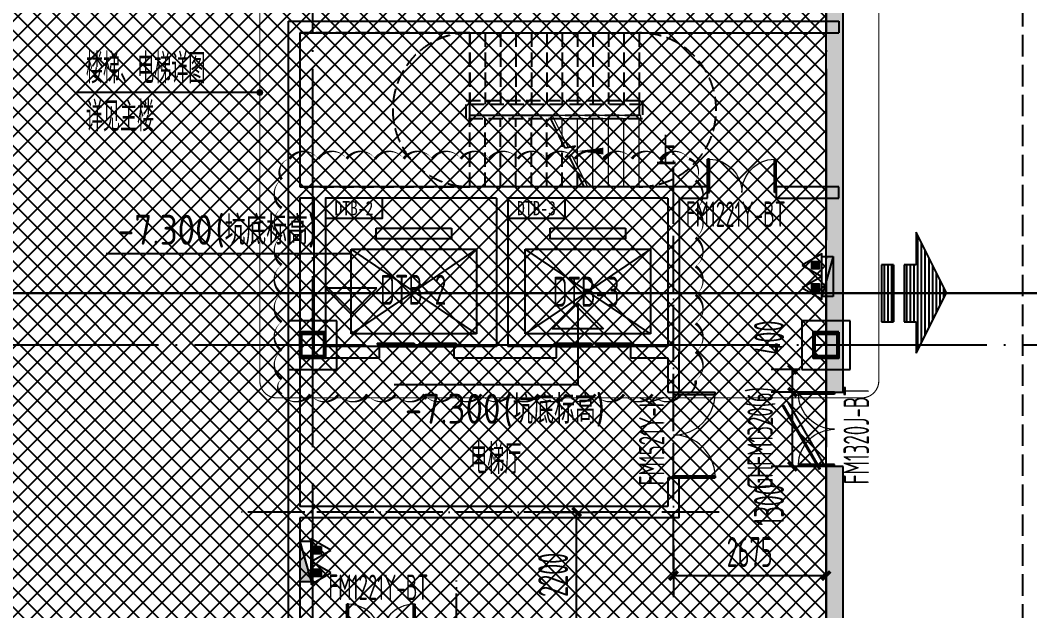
# Model space of a CAD drawing. Extents: x -473190 to 2138458, y -81875 to 2633646.
# Drawn here: x 48027 to 65724, y 135905 to 146254 of the extents above; entities that cross this region are included whole.
import ezdxf
from ezdxf.enums import TextEntityAlignment as Align

# ---------------------------------------------------------------- set-up
doc = ezdxf.new("R2010")
doc.units = 0
doc.header["$LTSCALE"] = 1000
for name, pattern in [('__DASH', [0.35, 0.25, -0.1]), ('DASH', [0.35, 0.25, -0.1]), ('DOTE', [2.42, 2, -0.2, 0.02, -0.2])]:
    doc.linetypes.add(name, pattern=pattern)
for name, color, linetype in [('A-COLUMN', 2, 'Continuous'), ('A-DIM_SYMB', 3, 'Continuous'), ('A-EVTR', 3, 'Continuous'), ('A-PUB_HATCH', 8, 'Continuous'), ('A-PUB_TEXT', 7, 'Continuous'), ('A-ROOM_NAME', 23, 'Continuous'), ('A-SPACE', 7, 'Continuous'), ('A-WALL', 2, 'Continuous'), ('A-WINDOW', 4, 'Continuous'), ('A-可见线', 7, 'Continuous'), ('DIM_ELEV', 3, 'Continuous'), ('DIM_LEAD', 3, 'Continuous'), ('DOOR_FIRE', 4, 'Continuous'), ('DOOR_FIRE_TEXT', 7, 'Continuous'), ('DOTE', 1, 'DOTE'), ('PUB_DIM', 3, 'Continuous'), ('PUB_HATCH', 8, 'Continuous'), ('PUB_TEXT', 7, 'Continuous'), ('RF-M', 4, 'Continuous'), ('RF-MBH', 11, 'Continuous'), ('RF-QT', 30, 'Continuous'), ('S-柱', 51, 'Continuous'), ('S-柱-填充', 8, 'Continuous'), ('SRC-03F$0$A-SYMB-NUMB-T', 4, 'Continuous'), ('SRC-03F$0$A-WALL', 7, 'Continuous'), ('STAIR', 2, 'Continuous'), ('W-EQUIP_消火栓', 7, 'Continuous'), ('W-EQUIP_灭火器', 7, 'Continuous'), ('索引线', 252, 'Continuous'), ('车行线', 4, 'Continuous'), ('雨棚投影', 147, 'Continuous')]:
    doc.layers.add(name, color=color, linetype=linetype)
doc.layers.add('B-1F-WALL$0$A-STAIR', color=2, linetype='Continuous', lineweight=9)
doc.styles.add('8B2_01', font='simhei.ttf', dxfattribs={"width": 0.8})
doc.styles.add('8B2_02', font='tssdeng.shx', dxfattribs={"width": 0.6, "bigfont": 'TSSDCHN.shx'})
doc.styles.add('_TCH_DIM', font='SIMPLEX', dxfattribs={"bigfont": 'GBCBIG'})
doc.styles.add('_TCH_DIM_T3', font='tssdeng.shx', dxfattribs={"width": 0.564706, "bigfont": '@@@tssdchn.shx'})
doc.styles.add('_TCH_WINDOW', font='tssdeng.shx', dxfattribs={"width": 0.8, "height": 3.5, "bigfont": 'tssdchn.shx'})
doc.styles.add('SRC-03F$0$ECADI-TXT', font='simplex.shx', dxfattribs={"bigfont": 'hztxt.shx'})
doc.styles.get("Standard").update_dxf_attribs({"font": 'gbenor.shx', "bigfont": 'gbcbig.shx'})
doc.dimstyles.new('_TCH_ARCH&&150', dxfattribs={"dimtxt": 525, "dimasz": 150, "dimexe": 375, "dimexo": 450, "dimgap": 150, "dimtad": 1, "dimdec": 0, "dimzin": 0, "dimdsep": 46, "dimtxsty": '_TCH_DIM_T3', "dimblk": 'ARCHTICK', "dimcen": 0.09, "dimclrt": 7, "dimazin": 2, "dimtfac": 1, "dimtdec": 0, "dimtix": 1, "dimtmove": 2, "dimatfit": 3, "dimfxl": 0, "dimtolj": 1, "dimtzin": 0, "dimarcsym": 0})
pattern_1 = [(180, (1311608.96, -1168846.2), (8e-15, -101.6), [])]

# ---------------------------------------------------------------- blocks, each defined once
blk = doc.blocks.new('A$C796A13F6')
at = {"layer": '车行线', "linetype": '__DASH', "ltscale": 1.5}
blk.add_lwpolyline([(-35879, -156171), (-3771, -120511, 0.185339), (-3000, -118503), (-3000, -3000)], format="xyb", dxfattribs=at)
blk = doc.blocks.new('TH66')
h = blk.add_hatch()
h.set_pattern_fill('ANSI31', color=246, scale=64, angle=135, style=0)
h.set_pattern_definition(pattern_1)
h.paths.add_polyline_path([(1277447, 511619), (1277447, 511948), (1278305, 511948), (1276651, 512782), (1274986, 511948), (1275880, 511948), (1275880, 511619)])
h = blk.add_hatch()
h.set_pattern_fill('ANSI31', color=246, scale=64, angle=135, style=0)
h.set_pattern_definition(pattern_1)
h.paths.add_polyline_path([(1277447, 510999), (1277447, 511335), (1275880, 511335), (1275880, 510999)])
at = {"color": 2}
for p, q in [((1276651, 512782), (1274986, 511948)), ((1278305, 511948), (1276651, 512782)), ((1274986, 511948), (1275880, 511948)), ((1275880, 511948), (1275880, 511619)), ((1277447, 511948), (1278305, 511948)), ((1277447, 511619), (1277447, 511948)), ((1275880, 511619), (1277447, 511619)), ((1275880, 511335), (1277447, 511335)), ((1275880, 511335), (1275880, 510999)), ((1277447, 510999), (1277447, 511335)), ((1275880, 510999), (1277447, 510999))]:
    blk.add_line(p, q, dxfattribs=at)
blk = doc.blocks.new('A$C145B3C7C')
at = {"xscale": 0.6400000000000001, "yscale": 0.6400000000000001, "zscale": 0.6400000000000001, "rotation": 270}
blk.add_blockref('TH66', (-180570, 797568), dxfattribs=at)
blk = doc.blocks.new('$DorLib2D$00000002')
for p, q in [((-0.5, 0), (-0.5, 0.4875)), ((-0.475, 0.4875), (-0.5, 0.4875)), ((-0.475, 0), (-0.475, 0.4875)), ((0.475, 0), (0.475, 0.4875)), ((0.475, 0.4875), (0.5, 0.4875)), ((0.5, 0), (0.5, 0.4875)), ((-0.5, 0), (-0.475, 0)), ((0.5, 0), (0.475, 0))]:
    blk.add_line(p, q)
at = {"lineweight": 13}
for centre, start, end in [((-0.4875, 0), 0, 88.53072), ((0.4875, 0), 91.46928, 180)]:
    blk.add_arc(centre, 0.4875, start, end, dxfattribs=at)
blk = doc.blocks.new('A$C664800C7')
at = {"layer": 'DOOR_FIRE'}
ref = blk.add_blockref('$DorLib2D$00000002', (0, -650), dxfattribs=dict(at, xscale=1300, yscale=-1300, zscale=100, rotation=270.0000000000069))
ref.add_attrib('A', 'FM1320J-BT', (603, -1614), dxfattribs={"layer": 'DOOR_FIRE_TEXT', "height": 446.2, "rotation": 90, "style": '_TCH_WINDOW', "width": 0.564706})
blk = doc.blocks.new('A$C7EFF042E')
at = {"layer": 'A-COLUMN', "color": 6}
for p, q in [((18675, -8825), (17825, -8825)), ((17825, -8825), (17825, -9675)), ((18675, -9675), (18675, -8825)), ((27675, -8825), (26825, -8825)), ((26825, -8825), (26825, -9675)), ((27675, -9675), (27675, -8825)), ((17825, -9675), (18675, -9675)), ((26825, -9675), (27675, -9675))]:
    blk.add_line(p, q, dxfattribs=at)
at = {"layer": 'S-柱', "color": 6, "lineweight": 35}
for points in [[(18475, -9025), (18025, -9025), (18025, -9475), (18475, -9475)], [(18475, -9025), (18025, -9025), (18025, -9475), (18475, -9475)], [(27475, -9025), (27025, -9025), (27025, -9475), (27475, -9475)], [(27475, -9025), (27025, -9025), (27025, -9475), (27475, -9475)]]:
    blk.add_lwpolyline(points, close=True, dxfattribs=at)
at = {"layer": 'S-柱-填充', "color": 6, "lineweight": 35}
for points in [[(18445, -9445), (18055, -9445), (18055, -9055), (18445, -9055)], [(27445, -9445), (27055, -9445), (27055, -9055), (27445, -9055)]]:
    blk.add_lwpolyline(points, close=True, dxfattribs=at)
blk = doc.blocks.new('A$C4F5A101F')
at = {"layer": 'DOTE', "color": 16, "linetype": 'DOTE', "ltscale": 1.5}
for p, q in [((-149489.7, 16373.7), (-149489.7, -213765.2)), ((-140489.7, 16373.7), (-140489.7, -213765.2)), ((-39660.8, -17507.4), (-180399, -17507.4))]:
    blk.add_line(p, q, dxfattribs=at)
blk = doc.blocks.new('_ArchTick')
at = {"color": 0, "linetype": 'ByBlock', "const_width": 0.4}
blk.add_lwpolyline([(-0.5, -0.5), (0.5, 0.5)], dxfattribs=at)
blk = doc.blocks.new('*D5573')
at = {"layer": 'Defpoints', "color": 0, "transparency": 16777216}
for p in [(111700, -3475), (112804, -3475), (111700, -5675)]:
    blk.add_point(p, dxfattribs=at)
at = {"layer": 'PUB_DIM', "color": 0, "lineweight": -2, "transparency": 16777216}
for p, q in [((112150, -3475), (113179, -3475)), ((112804, -5675), (112804, -3475)), ((112150, -5675), (113179, -5675))]:
    blk.add_line(p, q, dxfattribs=at)
at = {"layer": 'PUB_DIM', "color": 0, "lineweight": -2, "transparency": 16777216, "xscale": 150, "yscale": 150, "zscale": 150}
for p, rotation in [((112804, -3475), 90), ((112804, -5675), 270)]:
    blk.add_blockref('_ArchTick', p, dxfattribs=dict(at, rotation=rotation))
at = {"layer": 'PUB_DIM', "color": 7, "transparency": 16777216, "insert": (112392, -4575), "char_height": 525, "attachment_point": 5, "rotation": 90, "style": '_TCH_DIM_T3'}
blk.add_mtext('\\A1;2200', dxfattribs=at)
blk = doc.blocks.new('*D5574')
at = {"layer": 'Defpoints', "color": 0, "transparency": 16777216}
for p in [(114500, -3611), (117175, -3611), (117175, -4589)]:
    blk.add_point(p, dxfattribs=at)
at = {"layer": 'PUB_DIM', "color": 0, "lineweight": -2, "transparency": 16777216}
for p, q in [((114500, -4061), (114500, -4964)), ((117175, -4061), (117175, -4964)), ((114500, -4589), (117175, -4589))]:
    blk.add_line(p, q, dxfattribs=at)
at = {"layer": 'PUB_DIM', "color": 0, "lineweight": -2, "transparency": 16777216, "xscale": 150, "yscale": 150, "zscale": 150, "rotation": 180}
blk.add_blockref('_ArchTick', (114500, -4589), dxfattribs=at)
at = {"layer": 'PUB_DIM', "color": 0, "lineweight": -2, "transparency": 16777216, "xscale": 150, "yscale": 150, "zscale": 150}
blk.add_blockref('_ArchTick', (117175, -4589), dxfattribs=at)
at = {"layer": 'PUB_DIM', "color": 7, "transparency": 16777216, "insert": (115837, -4176), "char_height": 525, "attachment_point": 5, "style": '_TCH_DIM_T3'}
blk.add_mtext('\\A1;2675', dxfattribs=at)
blk = doc.blocks.new('SRC-03F$0$ECADI-TAG-CODE')
at = {"layer": 'SRC-03F$0$A-SYMB-NUMB-T', "color": 1}
blk.add_lwpolyline([(3.41, 8.1), (13.41, 8.1), (13.41, 4.6), (3.41, 4.6)], close=True, dxfattribs=at)
at = {"layer": 'SRC-03F$0$A-SYMB-NUMB-T', "style": 'SRC-03F$0$ECADI-TXT', "width": 0.7}
blk.add_attdef('CODE', text='', height=2.5, dxfattribs=at).set_placement((8.41, 6.35), align=Align.MIDDLE_CENTER)
blk = doc.blocks.new('A$C27471FE7')
at = {"layer": 'A-PUB_HATCH', "linetype": 'DASH'}
for p, q in [((2980, 2700), (0, 2700)), ((0, 2700), (0, 0)), ((2980, 2700), (5950, 2700)), ((2980, 2700), (2980, 1450)), ((2980, 0), (2980, 2700)), ((3250, 2700), (3250, 1450)), ((3520, 2700), (3520, 1450)), ((3790, 2700), (3790, 1450)), ((4060, 2700), (4060, 1450)), ((4330, 2700), (4330, 1450)), ((4600, 2700), (4600, 1450)), ((4870, 2700), (4870, 1450)), ((5140, 2700), (5140, 1450)), ((5410, 2700), (5410, 1450)), ((5680, 2700), (5680, 1450)), ((5950, 2700), (5950, 1450)), ((2920, 1190), (2920, 1510)), ((2920, 1510), (6010, 1510)), ((2980, 1450), (5950, 1450)), ((2980, 1250), (2980, 1450)), ((2980, 1450), (5950, 1450)), ((5950, 1450), (5950, 1250)), ((6010, 1510), (6010, 1190)), ((4371, 1250), (2980, 1250)), ((5950, 1250), (2980, 1250)), ((4653, 678), (4371, 1250)), ((6010, 1190), (2920, 1190)), ((2980, 0), (2980, 1190)), ((3250, 0), (3250, 1190)), ((3520, 0), (3520, 1190)), ((3790, 0), (3790, 1190)), ((4060, 0), (4060, 1190)), ((4330, 0), (4330, 1190)), ((4600, 0), (4600, 785)), ((4651, 520), (4836, 714)), ((4836, 714), (4653, 678)), ((4724, 534), (4651, 520)), ((4988, 0), (4724, 534)), ((4870, 0), (4870, 239)), ((0, 0), (2980, 0)), ((4988, 0), (2980, 0))]:
    blk.add_line(p, q, dxfattribs=at)
blk = doc.blocks.new('$TwtSys$00000434')
for p, q in [((-0.5, 0.5), (-0.5, -0.5)), ((-0.5, -0.5), (0.5, 0.5)), ((0.5, 0.5), (-0.5, 0.5)), ((0.5, -0.5), (0.5, 0.5)), ((-0.5, -0.5), (0.5, -0.5))]:
    blk.add_line(p, q)
blk.add_solid([(0.5, -0.5), (0.5, 0.5), (-0.5, -0.5)])
blk = doc.blocks.new('$TwtSys$00000546')
h = blk.add_hatch()
h.set_pattern_fill('ANSI31', color=256, scale=200, style=0)
h.set_pattern_definition([(45, (-38543.802, -6670.83), (-17.67767, 17.67767), [])])
h.paths.add_polyline_path([(-65, 174), (65, 174), (65, 44), (-65, 44)])
for points in [[(0, 344), (-198, 0), (198, 0)], [(-65, 174), (65, 174), (65, 44), (-65, 44)]]:
    blk.add_lwpolyline(points, close=True)
blk = doc.blocks.new('$DorLib2D$00000192')
at = {"color": 0}
blk.add_line((-0.5, 0.125), (0.366, 0.625), dxfattribs=at)
at = {"color": 0, "const_width": 0.0417}
blk.add_lwpolyline([(-0.542, 0.197), (0.324, 0.697)], dxfattribs=at)
blk = doc.blocks.new('rfk')
at = {"layer": 'A-PUB_HATCH'}
for points in [[(473748.2, -677760.2), (473748.2, -678585.2), (474048.2, -678585.2), (474048.2, -677760.2)], [(474048.2, -695335.2), (474048.2, -679885.2), (473748.2, -679885.2), (473748.2, -695485.2), (473948.2, -695485.2)]]:
    blk.add_hatch(color=256, dxfattribs=at).paths.add_polyline_path(points)
at = {"layer": 'PUB_HATCH'}
blk.add_hatch(color=256, dxfattribs=at).paths.add_polyline_path([(473748.2, -677760.2), (474048.2, -677760.2), (474048.2, -664760.2), (473748.2, -665060.2)])
at = {"layer": 'RF-QT'}
for p, q in [((474048.2, -677760.2), (474048.2, -664760.2)), ((473748.2, -677760.2), (473748.2, -665060.2)), ((473748.2, -677760.2), (473748.2, -678585.2)), ((474048.2, -678585.2), (474048.2, -677760.2)), ((473748.2, -678585.2), (474048.2, -678585.2)), ((474048.2, -679885.2), (473748.2, -679885.2)), ((473748.2, -679885.2), (473748.2, -695485.2)), ((474048.2, -695335.2), (474048.2, -679885.2))]:
    blk.add_line(p, q, dxfattribs=at)
at = {"layer": 'RF-M'}
ref = blk.add_blockref('$DorLib2D$00000192', (473898.2, -679235.2), dxfattribs=dict(at, xscale=-1300, yscale=-1300, zscale=300, rotation=269.999999999991))
ref.add_attrib('A', 'GHFM1320(6)', (472816.8, -680286.8), dxfattribs={"layer": 'RF-MBH', "height": 446.25, "rotation": 90, "style": '_TCH_WINDOW', "width": 0.564706})
blk = doc.blocks.new('zzzzzzzzzzzzzzzz')
at = {"layer": 'A-COLUMN'}
for p, q in [((35666, -189085), (34816, -189085)), ((34816, -189085), (34816, -189935)), ((35666, -189935), (35666, -189085)), ((44666, -189085), (43816, -189085)), ((43816, -189085), (43816, -189935)), ((44666, -189935), (44666, -189085)), ((34816, -189935), (35666, -189935)), ((43816, -189935), (44666, -189935))]:
    blk.add_line(p, q, dxfattribs=at)
blk = doc.blocks.new('A$C11751E51')
blk.add_lwpolyline([(-14023.1, 111639.9, 0, 50, 0.5205671), (-13523.1, 111639.9, 0, 50, 0.5205671), (-13023.1, 111639.9, 0, 50, 0.5205671), (-12523.1, 111639.9, 0, 50, 0.5205671), (-12023.1, 111639.9, 0, 50, 0.5205671), (-11523.1, 111639.9, 0, 50, 0.5205671), (-11023.1, 111639.9, 0, 50, 0.5205671), (-10523.1, 111639.9, 0, 50, 0.5205671), (-10023.1, 111639.9, 0, 50, 0.5205671), (-9523.1, 111639.9, 0, 50, 0.5205671), (-9023.1, 111639.9, 0, 50, 0.5205671), (-8523.1, 111639.9, 0, 50, 0.5205671), (-8023.1, 111639.9, 0, 50, 0.5205671), (-7523.1, 111639.9, 0, 50, 0.5205671), (-7023.1, 111639.9, 0, 50, 0.5205671), (-6767.4, 111884.2, 0, 50, 0.5205671), (-6767.4, 112384.2, 0, 50, 0.5205671), (-6767.4, 112884.2, 0, 50, 0.5205671), (-6767.4, 113384.2, 0, 50, 0.5205671), (-6767.4, 113884.2, 0, 50, 0.5205671), (-6767.4, 114384.2, 0, 50, 0.5205671), (-6767.4, 114884.2, 0, 50, 0.5205671), (-6767.4, 115384.2, 0, 50, 0.5205671), (-6884.2, 115767.4, 0, 50, 0.5205671), (-7384.2, 115767.4, 0, 50, 0.5205671), (-7884.2, 115767.4, 0, 50, 0.5205671), (-8384.2, 115767.4, 0, 50, 0.5205671), (-8884.2, 115767.4, 0, 50, 0.5205671), (-9384.2, 115767.4, 0, 50, 0.5205671), (-9884.2, 115767.4, 0, 50, 0.5205671), (-10384.2, 115767.4, 0, 50, 0.5205671), (-10884.2, 115767.4, 0, 50, 0.5205671), (-11384.2, 115767.4, 0, 50, 0.5205671), (-11884.2, 115767.4, 0, 50, 0.5205671), (-12384.2, 115767.4, 0, 50, 0.5205671), (-12884.2, 115767.4, 0, 50, 0.5205671), (-13384.2, 115767.4, 0, 50, 0.5205671), (-13884.2, 115767.4, 0, 50, 0.5205671), (-14023.1, 115406.3, 0, 50, 0.5205671), (-14023.1, 114906.3, 0, 50, 0.5205671), (-14023.1, 114406.3, 0, 50, 0.5205671), (-14023.1, 113906.3, 0, 50, 0.5205671), (-14023.1, 113406.3, 0, 50, 0.5205671), (-14023.1, 112906.3, 0, 50, 0.5205671), (-14023.1, 112406.3, 0, 50, 0.5205671), (-14023.1, 111906.3, 0, 50, 0.5205671)], format="xyseb", close=True)
blk = doc.blocks.new('ADFASDF')
h = blk.add_hatch()
h.set_pattern_fill('ANSI37', color=8, scale=150)
h.set_pattern_definition([(45, (0, 0), (-168.3798, 168.3798), []), (135, (0, 0), (-168.3798, -168.3798), [])])
h.paths.add_polyline_path([(521397, 239186), (521397, 224886), (539697, 224886), (539697, 169261), (524947, 169261), (524947, 171211), (527822, 171211), (527922, 176611), (501318, 176611), (501125, 109884), (530547, 109887), (530547, 107449), (538188, 100503), (536147, 98236), (540086, 94690), (517812, 69953), (517812, 59790), (482108, 20136), (405247, 20136), (405247, 26086), (391997, 40436), (391997, 64736), (399997, 64738), (399997, 239186), (409022, 239186)])
blk.add_lwpolyline([(521397, 239186), (521397, 224886), (539697, 224886), (539697, 169261), (524947, 169261), (524947, 171211), (527822, 171211), (527922, 176611), (501318, 176611), (501125, 109884)])
blk = doc.blocks.new('*D1795')
at = {"layer": 'Defpoints', "color": 0, "transparency": 16777216}
for p in [(61565, 139736), (62152, 139736), (62152, 138436)]:
    blk.add_point(p, dxfattribs=at)
at = {"layer": 'PUB_DIM', "color": 0, "lineweight": -2, "transparency": 16777216}
for p, q in [((61702, 139736), (61190, 139736)), ((61565, 138436), (61565, 139736)), ((61702, 138436), (61190, 138436))]:
    blk.add_line(p, q, dxfattribs=at)
at = {"layer": 'PUB_DIM', "color": 0, "lineweight": -2, "transparency": 16777216, "xscale": 150, "yscale": 150, "zscale": 150}
for p, rotation in [((61565, 139736), 90), ((61565, 138436), 270)]:
    blk.add_blockref('_ArchTick', p, dxfattribs=dict(at, rotation=rotation))
at = {"layer": 'PUB_DIM', "color": 7, "transparency": 16777216, "insert": (61153, 137761), "char_height": 525, "attachment_point": 5, "rotation": 90, "style": '_TCH_DIM_T3'}
blk.add_mtext('\\A1;1300', dxfattribs=at)
blk = doc.blocks.new('*D1796')
at = {"layer": 'Defpoints', "color": 0, "transparency": 16777216}
for p in [(61565, 140136), (62152, 140136), (62152, 139736)]:
    blk.add_point(p, dxfattribs=at)
at = {"layer": 'PUB_DIM', "color": 0, "lineweight": -2, "transparency": 16777216}
for p, q in [((61702, 140136), (61190, 140136)), ((61565, 139736), (61565, 140136)), ((61702, 139736), (61190, 139736))]:
    blk.add_line(p, q, dxfattribs=at)
at = {"layer": 'PUB_DIM', "color": 0, "lineweight": -2, "transparency": 16777216, "xscale": 150, "yscale": 150, "zscale": 150}
for p, rotation in [((61565, 140136), 90), ((61565, 139736), 270)]:
    blk.add_blockref('_ArchTick', p, dxfattribs=dict(at, rotation=rotation))
at = {"layer": 'PUB_DIM', "color": 7, "transparency": 16777216, "insert": (61153, 140691), "char_height": 525, "attachment_point": 5, "rotation": 90, "style": '_TCH_DIM_T3'}
blk.add_mtext('\\A1;400', dxfattribs=at)
blk = doc.blocks.new('$DORLIB2D$00000127')
at = {"color": 0}
for points in [[(-0.533, 0.795), (-0.533, 0.69)], [(-0.033, 0.795), (-0.533, 0.795)], [(-0.033, 0.69), (-0.533, 0.69)], [(-0.033, 0.795), (-0.033, 0.69)], [(0.533, 0.795), (0.033, 0.795)], [(0.033, 0.795), (0.033, 0.69)], [(0.533, 0.69), (0.033, 0.69)], [(0.533, 0.795), (0.533, 0.69)], [(0.5, 0.5), (-0.5, 0.5)]]:
    blk.add_lwpolyline(points, dxfattribs=at)
blk = doc.blocks.new('A$C2B5B1B2C')
at = {"layer": 'DOTE', "linetype": 'DOTE', "ltscale": 0.5}
for p, q in [((114500, -4475), (114500, 2825)), ((115300, -3475), (106850, -3475)), ((110700, -14371.4), (110700, -4675))]:
    blk.add_line(p, q, dxfattribs=at)
at = {"layer": 'PUB_DIM'}
for p1, p2, distance, picture, middle in [((111700, -5675), (111700, -3475), -1104.2, '*D5573', (112391.7, -4575)), ((114500, -3610.5), (117175, -3610.5), -978.2, '*D5574', (115837.5, -4176.2))]:
    dim = blk.add_aligned_dim(p1=p1, p2=p2, distance=distance, dimstyle='_TCH_ARCH&&150', dxfattribs=at)
    dim.commit()
    dim.dimension.update_dxf_attribs({"geometry": picture, "text_midpoint": middle})

msp = doc.modelspace()

# ---------------------------------------------------------------- linework, layer by layer
at = {"linetype": 'DASH', "const_width": 40}
msp.add_lwpolyline([(-90723.6, 141471.9), (133656.7, 141471.9)], dxfattribs=at)
at = {"layer": 'A-DIM_SYMB', "color": 3}
msp.add_lwpolyline([(59012.3, 143960.6, 0, 0, 0), (57797.3, 143960.6, 0, 120, 0), (58247.3, 143960.6, 0, 0, 0)], format="xyseb", dxfattribs=at)
at = {"layer": 'A-EVTR'}
for p, q in [((54267.3, 142425.6), (54267.3, 142610.6)), ((54267.3, 142610.6), (55587.3, 142610.6)), ((55587.3, 142610.6), (55587.3, 142425.6)), ((57317.3, 142425.6), (57317.3, 142610.6)), ((57317.3, 142610.6), (58637.3, 142610.6)), ((58637.3, 142610.6), (58637.3, 142425.6)), ((55587.3, 142425.6), (54267.3, 142425.6)), ((58637.3, 142425.6), (57317.3, 142425.6)), ((53827.3, 140760.6), (53827.3, 142240.6)), ((53827.3, 142240.6), (56027.3, 142240.6)), ((56027.3, 142240.6), (53827.3, 140760.6)), ((56027.3, 140760.6), (53827.3, 142240.6)), ((56027.3, 142240.6), (56027.3, 140760.6)), ((56877.3, 140760.6), (56877.3, 142240.6)), ((56877.3, 142240.6), (59077.3, 142240.6)), ((59077.3, 142240.6), (56877.3, 140760.6)), ((59077.3, 140760.6), (56877.3, 142240.6)), ((59077.3, 142240.6), (59077.3, 140760.6)), ((56027.3, 140760.6), (53827.3, 140760.6)), ((59077.3, 140760.6), (56877.3, 140760.6))]:
    msp.add_line(p, q, dxfattribs=at)
at = {"layer": 'A-WALL'}
for p, q in [((52727.3, 146235.6), (52727.3, 143235.6)), ((52727.3, 146235.6), (62377.3, 146235.6)), ((62377.3, 146235.6), (62377.3, 146035.6)), ((52927.3, 146035.6), (52927.3, 143335.6)), ((52927.3, 146035.6), (62377.3, 146035.6)), ((52727.3, 143235.6), (52727.3, 140560.6)), ((53277.3, 143335.6), (52927.3, 143335.6)), ((56477.3, 143335.6), (53277.3, 143335.6)), ((59477.3, 143335.6), (56477.3, 143335.6)), ((60077.3, 143335.6), (59477.3, 143335.6)), ((60077.3, 143135.6), (60077.3, 143335.6)), ((62377.3, 143335.6), (61277.3, 143335.6)), ((61277.3, 143335.6), (61277.3, 143135.6)), ((62377.3, 143135.6), (62377.3, 143335.6)), ((52927.3, 143135.6), (52927.3, 140560.6)), ((53177.3, 143135.6), (52927.3, 143135.6)), ((53177.3, 143135.6), (53177.3, 140335.6)), ((53377.3, 143135.6), (53377.3, 140535.6)), ((56377.3, 143135.6), (53377.3, 143135.6)), ((56377.3, 143135.6), (56377.3, 140535.6)), ((56577.3, 143135.6), (56577.3, 140535.6)), ((59377.3, 143135.6), (56577.3, 143135.6)), ((59377.3, 143135.6), (59377.3, 140535.6)), ((59577.3, 143135.6), (59577.3, 140435.6)), ((59577.3, 143135.6), (60077.3, 143135.6)), ((61277.3, 143135.6), (62377.3, 143135.6)), ((52727.3, 140560.6), (52727.3, 137635.6)), ((52927.3, 140560.6), (52927.3, 137735.6)), ((54327.3, 140535.6), (53377.3, 140535.6)), ((54327.3, 140335.6), (54327.3, 140535.6)), ((56377.3, 140535.6), (55627.3, 140535.6)), ((55627.3, 140535.6), (55627.3, 140335.6)), ((57427.3, 140535.6), (56577.3, 140535.6)), ((57427.3, 140335.6), (57427.3, 140535.6)), ((59377.3, 140535.6), (58727.3, 140535.6)), ((58727.3, 140535.6), (58727.3, 140335.6)), ((59577.3, 139735.6), (59577.3, 140435.6)), ((53177.3, 140335.6), (54327.3, 140335.6)), ((55627.3, 140335.6), (56477.3, 140335.6)), ((56477.3, 140335.6), (57427.3, 140335.6)), ((58727.3, 140335.6), (59377.3, 140335.6)), ((59377.3, 140335.6), (59377.3, 139735.6)), ((59377.3, 139735.6), (59577.3, 139735.6)), ((59577.3, 138235.6), (59377.3, 138235.6)), ((59377.3, 138235.6), (59377.3, 137735.6)), ((59577.3, 137535.6), (59577.3, 138235.6)), ((59377.3, 137735.6), (52927.3, 137735.6)), ((52727.3, 137635.6), (52727.3, 135435.6)), ((59577.3, 137535.6), (52927.3, 137535.6)), ((52927.3, 137535.6), (52927.3, 135535.6))]:
    msp.add_line(p, q, dxfattribs=at)
at = {"layer": 'B-1F-WALL$0$A-STAIR', "color": 3}
for p, q in [((58877.3, 144585.6), (57353.5, 144585.6)), ((57353.5, 144585.6), (57631.3, 144023.2)), ((58907.3, 144585.6), (57353.5, 144585.6)), ((58907.3, 144525.6), (57383.2, 144525.6)), ((57527.3, 144233.9), (57527.3, 144525.6)), ((57797.3, 143687.3), (57797.3, 144525.6)), ((58067.3, 143335.6), (58067.3, 144525.6)), ((58337.3, 143335.6), (58337.3, 144525.6)), ((58607.3, 143335.6), (58607.3, 144525.6)), ((58877.3, 143335.6), (58877.3, 144525.6)), ((58907.3, 144525.6), (58907.3, 144585.6)), ((57763.7, 144049.7), (57577.8, 143855.2)), ((57577.8, 143855.2), (57702.1, 143880)), ((57631.3, 144023.2), (57763.7, 144049.7)), ((57702.1, 143880), (57971, 143335.6)), ((58877.3, 143335.6), (57971, 143335.6))]:
    msp.add_line(p, q, dxfattribs=at)
at = {"layer": 'DIM_ELEV'}
for p, q in [((53827.3, 142161.3), (49535.7, 142161.3)), ((53827.3, 141105.9), (53827.3, 142161.3)), ((53827.3, 141105.9), (53377.3, 141555.9)), ((54277.3, 141555.9), (53377.3, 141555.9)), ((53827.3, 141105.9), (54277.3, 141555.9)), ((57799.5, 141296.2), (57349.5, 140846.2)), ((57799.5, 141296.2), (58249.5, 140846.2)), ((57799.5, 141296.2), (57799.5, 139864.7)), ((58249.5, 140846.2), (57349.5, 140846.2)), ((57799.5, 139864.7), (54581.4, 139864.7))]:
    msp.add_line(p, q, dxfattribs=at)
at = {"layer": 'DIM_LEAD'}
for p, q in [((51272.5, 144987.9), (49022.2, 144987.9)), ((52227.3, 144987.9), (51272.5, 144987.9)), ((52227.3, 144987.9), (51272.5, 144987.9)), ((52227.3, 144987.9), (51272.5, 144987.9)), ((52227.3, 144987.9), (51272.5, 144987.9))]:
    msp.add_line(p, q, dxfattribs=at)
at = {"layer": 'DIM_LEAD', "const_width": 60}
msp.add_lwpolyline([(52257.3, 144987.9, 1), (52197.3, 144987.9, 1)], format="xyb", close=True, dxfattribs=at)
msp.add_lwpolyline([(52257.3, 144987.9, 1), (52197.3, 144987.9, 1)], format="xyb", close=True, dxfattribs=at)
msp.add_lwpolyline([(52257.3, 144987.9, 1), (52197.3, 144987.9, 1)], format="xyb", close=True, dxfattribs=at)
msp.add_lwpolyline([(52257.3, 144987.9, 1), (52197.3, 144987.9, 1)], format="xyb", close=True, dxfattribs=at)
at = {"layer": 'STAIR', "color": 9, "linetype": 'DASH'}
for centre, start, end in [((55907.3, 144685.6), 90, 270), ((58877.3, 144685.6), 270, 90)]:
    msp.add_arc(centre, 1350, start, end, dxfattribs=at)
at = {"layer": '索引线', "linetype": 'DASH', "const_width": 20}
msp.add_lwpolyline([(52527.3, 139635.6), (62777.3, 139635.6, 0.4142136), (63077.3, 139935.6), (63077.3, 146435.6, 0.4142136), (62777.3, 146735.6), (52527.3, 146735.6, 0.4142136), (52227.3, 146435.6), (52227.3, 139935.6, 0.4142136)], format="xyb", close=True, dxfattribs=at)

# ---------------------------------------------------------------- block references
for name, p in [('A$C145B3C7C', (-83346.8, 160964.8)), ('A$C11751E51', (66633.7, 28058.1)), ('ADFASDF', (-477545, -71625.7)), ('A$C796A13F6', (68602.3, 158598.1)), ('A$C2B5B1B2C', (-55022.7, 141110.6)), ('A$C7EFF042E', (34902.3, 149810.6)), ('A$C664800C7', (62302.3, 139735.6))]:
    msp.add_blockref(name, p)
at = {"layer": 'A-WINDOW', "xscale": 1300, "yscale": -200, "zscale": 200, "rotation": 180}
for p in [(54977.3, 140435.6), (58077.3, 140435.6)]:
    msp.add_blockref('$DORLIB2D$00000127', p, dxfattribs=at)
at = {"layer": 'A-可见线'}
msp.add_blockref('A$C27471FE7', (52927.3, 143335.6), dxfattribs=at)
at = {"layer": 'DOOR_FIRE'}
ref = msp.add_blockref('$DorLib2D$00000002', (60677.3, 143235.6), dxfattribs=dict(at, xscale=1200, yscale=-1200, zscale=200, rotation=179.9999999999954))
ref.add_attrib('A', 'FM1221Y-BT', (59693.5, 142632.6), dxfattribs={"layer": 'DOOR_FIRE_TEXT', "height": 446.25, "rotation": 360, "style": '_TCH_WINDOW', "width": 0.564706})
ref = msp.add_blockref('$DorLib2D$00000002', (59477.3, 138985.6), dxfattribs=dict(at, xscale=1500, yscale=1500, zscale=200, rotation=270.0000000000024))
ref.add_attrib('A', 'FM1521Y-K', (59320.5, 138103.6), dxfattribs={"layer": 'DOOR_FIRE_TEXT', "height": 446.25, "rotation": 90, "style": '_TCH_WINDOW', "width": 0.564706})
ref = msp.add_blockref('$DorLib2D$00000002', (54352.3, 135435.6), dxfattribs=dict(at, xscale=1200, yscale=1200, zscale=200))
ref.add_attrib('A', 'FM1221Y-BT', (53430.2, 136093.9), dxfattribs={"layer": 'DOOR_FIRE_TEXT', "height": 446.25, "style": '_TCH_WINDOW', "width": 0.564706})
at = {"layer": 'SRC-03F$0$A-WALL'}
ref = msp.add_blockref('SRC-03F$0$ECADI-TAG-CODE', (54718.1, 142325.6), dxfattribs=dict(at, xscale=-100, yscale=100, zscale=100))
ref.add_attrib('CODE', 'DTB-2', dxfattribs={"layer": 'SRC-03F$0$A-SYMB-NUMB-T', "height": 250, "style": '8B2_01', "width": 0.8}).set_placement((53877.3, 142960.6), align=Align.MIDDLE_CENTER)
ref = msp.add_blockref('SRC-03F$0$ECADI-TAG-CODE', (57918.1, 142325.6), dxfattribs=dict(at, xscale=-100, yscale=100, zscale=100))
ref.add_attrib('CODE', 'DTB-3', dxfattribs={"layer": 'SRC-03F$0$A-SYMB-NUMB-T', "height": 250, "style": '8B2_01', "width": 0.8}).set_placement((57077.3, 142960.6), align=Align.MIDDLE_CENTER)
at = {"layer": 'W-EQUIP_消火栓', "yscale": 200, "zscale": 700}
for p, xscale, rotation in [((62177.3, 141765.2), -700, 90), ((53027.3, 136769.8), 700, 269.9999949910436)]:
    msp.add_blockref('$TwtSys$00000434', p, dxfattribs=dict(at, xscale=xscale, rotation=rotation))
at = {"layer": 'W-EQUIP_灭火器'}
for p, rotation in [((62077.3, 141963.5), 90), ((62077.3, 141566.8), 90), ((53127.3, 136968.2), 269.9999949910436), ((53127.3, 136571.4), 269.9999949910436)]:
    msp.add_blockref('$TwtSys$00000546', p, dxfattribs=dict(at, rotation=rotation))
at = {"layer": '索引线', "color": 0}
msp.add_blockref('zzzzzzzzzzzzzzzz', (17910.9, 330071), dxfattribs=at)
at = {"layer": '索引线'}
msp.add_blockref('rfk', (-411595.9, 818320.8), dxfattribs=at)
at = {"layer": '雨棚投影', "linetype": 'DASH', "lineweight": -3, "ltscale": 2}
msp.add_blockref('A$C4F5A101F', (202642, 158068), dxfattribs=at)

# ---------------------------------------------------------------- texts
at = {"layer": 'A-PUB_TEXT', "color": 3, "style": '_TCH_DIM'}
msp.add_text('上', height=506.4, dxfattribs=at).set_placement((59169.8, 143698.1))
at = {"layer": 'A-ROOM_NAME', "style": '8B2_02', "width": 0.6}
msp.add_text('电梯厅', height=525, dxfattribs=at).set_placement((55916.9, 138301.4))
at = {"layer": 'A-SPACE', "color": 0, "style": '8B2_02', "width": 0.6}
for s, p in [('DTB-2', (54336.9, 141267.2)), ('DTB-3', (57361.8, 141233.7))]:
    msp.add_text(s, height=525, dxfattribs=at).set_placement(p)
at = {"layer": 'PUB_TEXT', "style": '8B2_02', "width": 0.6}
for s, p in [('楼梯、电梯详图', (49179.7, 145145.4)), ('详见主楼', (49179.7, 144305.4))]:
    msp.add_text(s, height=525, dxfattribs=at).set_placement(p)
at = {"layer": 'PUB_TEXT'}
for s, height, p in [('-7.300', 525, (49723.9, 142318.8)), ('(坑底标高)', 506.38, (51450.5, 142318.8)), ('-7.300', 525, (54769.6, 139182.2)), ('(坑底标高)', 506.38, (56496.2, 139182.2))]:
    msp.add_text(s, height=height, dxfattribs=at).set_placement(p)

# ---------------------------------------------------------------- dimensions: what is measured, and where the dimension line sits
at = {"layer": 'PUB_DIM'}
for base, p1, p2, picture, middle in [((61565.3, 140135.6), (62152.3, 139735.6), (62152.3, 140135.6), '*D1796', (61152.8, 140690.6)), ((61565.3, 139735.6), (62152.3, 138435.6), (62152.3, 139735.6), '*D1795', (61152.8, 137760.6))]:
    dim = msp.add_linear_dim(base=base, p1=p1, p2=p2, angle=90, dimstyle='_TCH_ARCH&&150', dxfattribs=at)
    dim.commit()
    dim.dimension.update_dxf_attribs({"geometry": picture, "text_midpoint": middle, "dimtype": 129})

doc.saveas('drawing.dxf')
